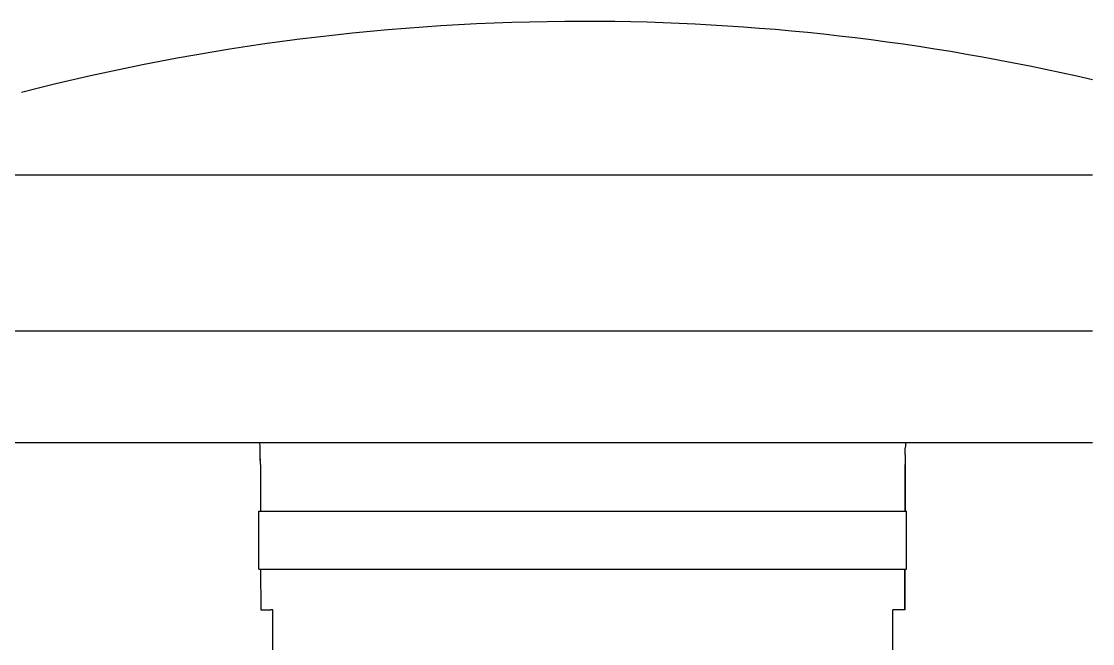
# Model space of a CAD drawing. Extents: x -31701 to 37626, y -27136 to 32271.
# Drawn here: x -12201.8 to -11938.5, y -16013.7 to -15860.7 of the extents above; entities that cross this region are included whole.
import ezdxf

# ---------------------------------------------------------------- set-up
doc = ezdxf.new("R2010")
doc.units = 0
doc.layers.get('0').update_dxf_attribs({"linetype": 'CONTINUOUS'})

msp = doc.modelspace()

# ---------------------------------------------------------------- linework, layer by layer
at = {"color": 104, "linetype": 'Continuous'}
for p, q in [((-12219.6, -15898.39), (-12063.85, -15898.39)), ((-12063.85, -15898.39), (-11938.51, -15898.39)), ((-12063.85, -15936.89), (-12239.39, -15936.89)), ((-11938.51, -15936.89), (-12063.85, -15936.89)), ((-12248.1, -15964.29), (-12063.85, -15964.29)), ((-12143.15, -15967.29), (-12143.15, -15965.6)), ((-12063.85, -15964.29), (-11938.51, -15964.29)), ((-11984.55, -15967.29), (-11984.55, -15965.6)), ((-12143.12, -15968.32), (-12143.12, -15968.72)), ((-12143.11, -15969.66), (-12143.09, -15981.19)), ((-11984.59, -15969.66), (-11984.61, -15981.2)), ((-11984.61, -15981.19), (-11984.59, -15969.66)), ((-12143.45, -15981.19), (-11984.25, -15981.19)), ((-12143.45, -15995.39), (-12143.45, -15981.19)), ((-11984.25, -15995.39), (-11984.25, -15981.19)), ((-12143.45, -15995.39), (-12024.05, -15995.39)), ((-12143.05, -15995.39), (-12143.03, -16005.39)), ((-12024.05, -15995.39), (-11984.25, -15995.39)), ((-11984.64, -15995.39), (-11984.67, -16005.39)), ((-11984.67, -16005.39), (-11984.64, -15995.39)), ((-12143.03, -16005.39), (-12140.52, -16005.39)), ((-12140.05, -16005.39), (-12140.52, -16005.39)), ((-12140.05, -16041.73), (-12140.05, -16005.39)), ((-11987.65, -16041.73), (-11987.65, -16005.39)), ((-11987.17, -16005.39), (-11987.65, -16005.39)), ((-11984.67, -16005.39), (-11987.17, -16005.39))]:
    msp.add_line(p, q, dxfattribs=at)
for centre, radius, start, end in [((-12063.85, -16414.19), 553.5, 90, 104.4376), ((-12063.85, -16414.19), 553.5, 76.912, 90), ((-12149.55, -15965.6), 6.4, 0, 11.7892), ((-11978.15, -15965.6), 6.4, 168.2108, 180), ((-12222.73, -15969.8), 79.62, 0.0985, 1.8037), ((-11904.95, -15969.8), 79.64, 178.1965, 179.9013), ((-11904.96, -15969.8), 79.63, 178.1964, 179.9014)]:
    msp.add_arc(centre, radius, start, end, dxfattribs=at)

doc.saveas('drawing.dxf')
